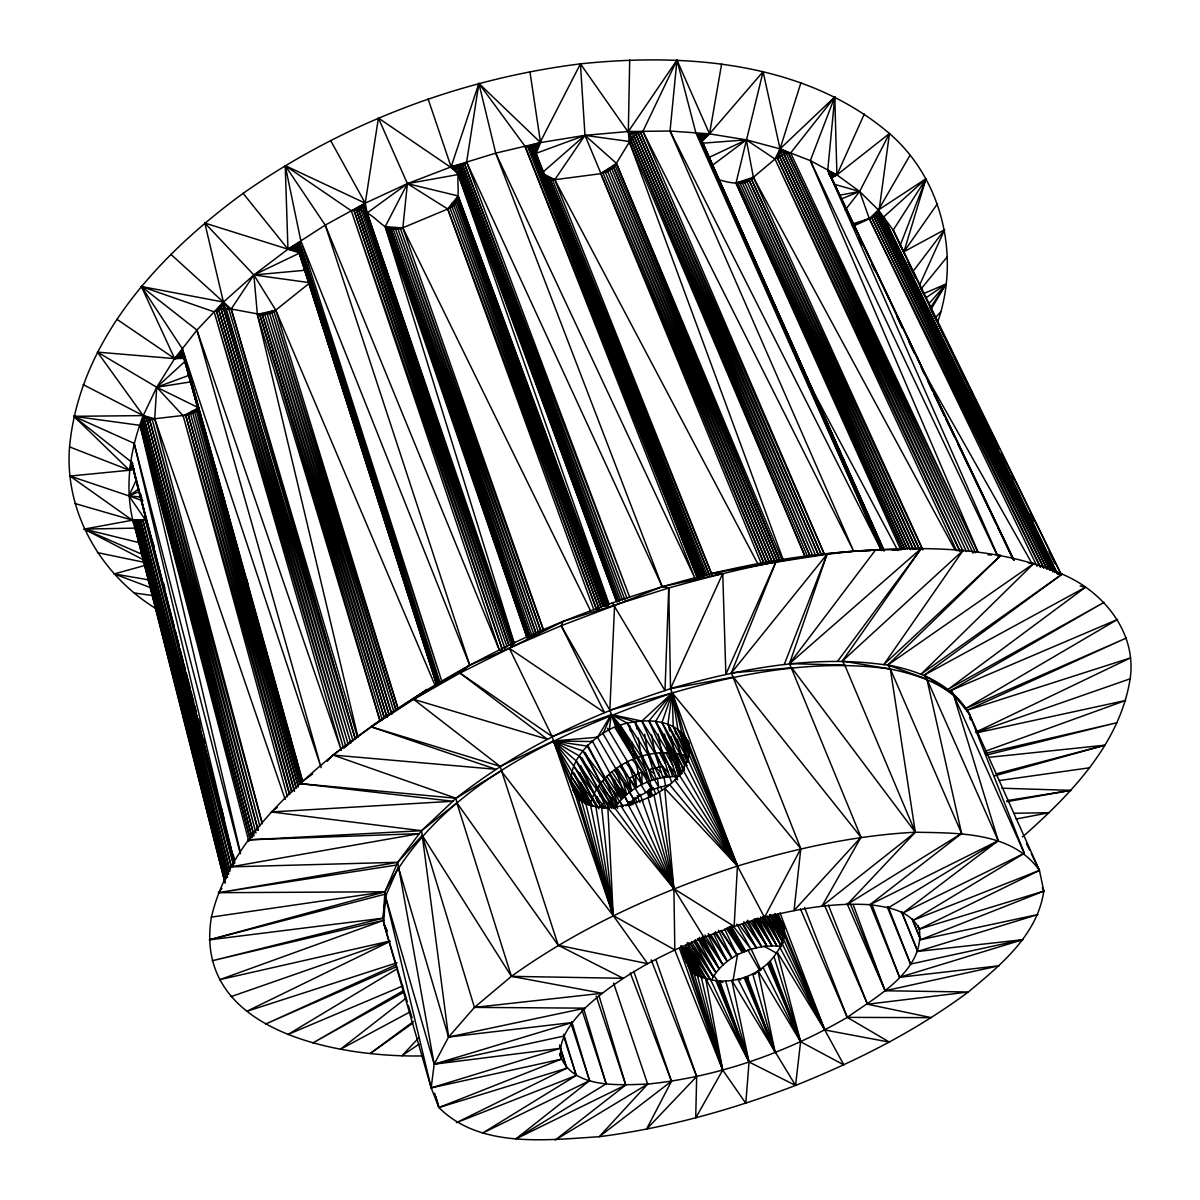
<?xml version="1.0" encoding="UTF-8"?>
<svg xmlns="http://www.w3.org/2000/svg" width="1200" height="1200" viewBox="0 0 1200 1200"><rect width="100%" height="100%" fill="white"/><g stroke="black" fill="none" stroke-linecap="round" stroke-linejoin="round"><path stroke-width="1.5" d="M251.91 837.015L143.145 422.595L143.235 415.605L156.72 387.24L174.645 358.605L196.935 330.09L223.425 302.07L253.875 274.965L287.955 249.18L325.23 225.12L365.235 203.16L407.4 183.645L451.11 166.875L495.72 153.135L540.555 142.575L584.985 135.345L628.335 131.505L670.035 131.025L709.53 133.86L746.34 139.86L780.045 148.86L810.33 160.62L836.925 174.915L859.665 191.46L878.43 209.97L893.205 230.145L905.025 255.18M1022.355 836.91L1025.145 834.645C1071.945 792.99 1119.9 743.22 1130.145 678.81C1136.985 632.355 1103.205 591.24 1062.12 574.14C996.63 546.165 923.52 546 853.68 551.28C753.735 558.255 655.875 584.265 563.085 621.45C480.405 654.675 403.185 700.2 333.06 755.055C281.085 798.18 227.535 848.97 211.395 917.1C192.495 1031.835 338.46 1057.56 422.34 1055.925M1050.105 570.15L878.325 216.165L889.455 133.53C805.125 61.635 686.265 52.77 580.44 63.855C459.735 78.93 342.735 123.42 243.135 193.35C159.795 254.31 79.605 339.315 69.555 446.895C64.305 512.1 100.98 575.025 156 608.64M138.375 537.93C122.775 498.6 128.115 454.23 143.235 415.605L97.455 352.125L174.645 358.605L184.98 358.35M629.7 60L628.335 131.505L629.16 141.465L783.165 559.71M784.11 928.755L777.99 913.845M901.44 549.735C822.27 548.505 744.585 566.865 668.73 587.985L664.995 690.6C590.07 714.72 518.025 749.355 456.03 798.255L421.545 830.7L397.725 862.305L384.96 891.795L383.115 918.18L383.64 922.92L431.175 1087.89L438.9 1107.525C479.895 1148.7 546.465 1139.97 599.205 1136.715C666.54 1128.09 732.255 1109.685 795.555 1085.43C856.455 1061.025 915.555 1031.25 968.31 991.995C1000.5 965.265 1037.37 935.085 1043.82 891.12L1039.44 870.405L969.525 714.345C952.845 684.585 920.085 670.92 887.835 665.01L883.755 664.65C811.935 654.81 739.485 668.955 670.53 688.635L664.995 690.6L612.315 602.79M870.315 550.815L853.68 551.28L827.04 554.25L775.785 562.215L731.37 672.9L800.805 848.67L764.475 917.355C723.945 928.365 684.615 943.74 647.64 963.69L613.215 915.57L575.04 793.92L577.065 796.95C557.895 768.42 590.58 737.22 615.615 726.54C639.72 717.87 676.845 716.16 689.085 743.76L687.345 740.46L737.445 866.07L764.475 917.355C798.855 908.73 834.285 902.43 869.85 904.74C888.06 906.99 910.62 910.65 919.335 929.145C924.93 970.755 875.82 996.945 847.245 1017.375C786.24 1052.82 718.02 1076.925 647.67 1084.095C617.97 1084.965 571.08 1089.15 559.65 1053.795L561.36 1059.15L438.9 1107.525L434.61 1093.185M761.07 562.905L775.785 562.215L725.85 674.325L722.745 573.51L662.235 586.665L614.595 605.49L609.825 710.175L615.615 726.54L652.125 789.585L670.455 784.425M937.695 321.96C960.45 256.605 942.315 179.205 889.455 133.53L836.925 174.915L830.895 178.275M539.745 165.885L536.1 153.33L540.555 142.575L478.89 83.43L466.62 162.105L662.235 586.665L668.73 587.985L670.53 688.635L737.445 866.07L734.145 926.37L673.905 888.735L607.86 807.78C595.755 807.855 582.27 804.39 575.04 793.92M1042.29 887.715L1043.82 891.12L919.335 929.145L917.895 925.68L919.335 929.145L1039.44 870.405C1011.975 831.465 957.975 833.145 915.33 832.215C854.76 835.425 795.36 848.55 737.445 866.07L664.71 788.22L673.905 888.735L674.835 949.905L613.215 915.57L607.86 807.78C641.745 805.05 690.645 785.37 688.845 744.945M185.67 360.78L156.72 387.24L154.725 418.74L262.35 823.59M428.115 98.97L451.11 166.875L458.91 170.535L617.73 601.755L458.355 172.53L378.405 118.065L365.235 203.16L365.355 211.785L512.85 644.475L367.17 212.955L365.235 203.16L285.225 165.645L300.855 240.855L298.56 244.365L298.11 249.69L436.845 685.335L297.87 247.92L287.955 249.18L204.825 223.05L223.425 302.07L355.275 739.035L228.69 308.625L223.425 302.07L170.79 254.265M458.355 172.53L616.68 601.74L458.16 174.54L451.11 166.875L464.4 163.53L629.67 597.18L466.62 162.105C447.555 171.615 469.17 201.405 447.75 209.01L400.485 228.765L391.095 229.23L385.2 226.665C375.285 220.065 365.04 206.055 351.315 210.795L285.225 165.645L287.955 249.18L299.745 253.005L301.545 258.33M718.2 179.55C729.525 182.82 743.715 186.555 753.375 177.285L775.02 159.06L780.045 148.86L834.78 96.93L827.76 169.995L997.56 555.45M670.035 131.025L881.415 550.515L695.895 132.885L676.965 60.105L642.9 131.34L853.68 551.28L670.035 131.025L676.965 60.105L709.53 133.86L701.22 142.185M695.895 132.885L699.795 136.245L700.515 141.375L709.53 133.86L763.095 71.655L780.045 148.86L777.12 157.44L963.015 551.1L779.325 156.06L780.045 148.86L800.94 82.71M378.405 118.065L407.4 183.645L402.84 227.925L543.585 630.195M389.76 941.085L219.57 979.71L383.895 920.265L212.205 960.75L383.115 918.18L385.5 896.55L384.96 891.795C440.475 783.345 563.205 731.13 672.27 692.94C742.785 672.63 816.93 658.71 890.355 669.045C920.58 675.42 952.98 686.13 969.525 714.345L1024.305 853.305L913.5 920.1L1039.44 870.405L1031.325 853.605M680.715 946.005C683.925 959.73 690.615 974.52 705.645 978.27L749.04 1061.985L795.555 1085.43L800.595 1041.735L777.165 952.005C784.71 940.74 786.99 922.995 775.11 913.74L783.975 931.98M407.25 1001.775L383.64 922.92L385.5 896.55L434.19 1064.19L572.205 1022.535L448.56 1037.055L398.325 867.03L385.5 896.55L431.175 1087.89L560.37 1048.335L434.19 1064.19L448.56 1037.055L474.45 1007.4L602.13 993.27L511.395 976.35L456.885 802.89L421.545 830.7L422.25 835.395L397.725 862.305L434.19 1064.19L431.175 1087.89L561.36 1059.15C556.875 1038.945 572.19 1021.74 585 1008.15C603.705 990.465 625.305 976.335 647.64 963.69L558.24 945.255L456.885 802.89L456.03 798.255L333.06 755.055L327.09 761.34M609.3 729.69L611.325 714.585L641.865 721.08L661.8 752.61L676.395 779.19M591.72 805.65L590.28 803.595C601.665 764.91 651.765 742.98 688.83 756.99M686.805 765.54L667.89 724.215L672.27 692.94L609.825 710.175L561.18 625.71L563.085 621.45L668.73 587.985M900.015 245.85L926.025 178.725L878.43 209.97L869.325 218.64L854.145 225.84M732.96 981.03L737.685 953.625M721.62 64.05L709.53 133.86L700.635 139.5L733.26 212.88M116.91 319.29L174.645 358.605L182.025 350.49L301.845 782.43L182.16 352.05L182.34 348.78L141.405 286.515L223.425 302.07L231.18 309L262.32 314.79L269.64 313.56L273.96 311.58L308.535 283.875M250.02 838.245L141.48 423.855L143.235 415.605L83.13 384.6M686.88 943.935C681.465 954.075 687.285 964.785 693.585 972.945M763.095 71.655L736.005 183.09L900.585 549.405M285.225 165.645L325.23 225.12L499.425 650.28L502.335 649.5L353.925 210.195L365.235 203.16L361.125 210.285L508.965 645.36L363.315 210.9L365.235 203.16L330.54 140.415M97.455 352.125L156.72 387.24L198.78 407.88L194.67 412.005L188.265 414.87L154.725 418.74L143.235 415.605L73.86 416.31L131.775 462.345L129.465 470.235L70.005 476.055L137.7 524.055L228.405 874.29M852.045 225.09C862.35 223.365 872.625 213.525 883.605 217.05L926.025 178.725L903.975 251.7L901.995 248.775M478.89 83.43L495.72 153.135L694.8 577.935L525.015 146.235L529.515 146.895L697.425 577.86L525.015 146.235L478.89 83.43L451.11 166.875L459.825 168.615L622.515 600.015L461.07 166.785L451.11 166.875L462.6 165.075L627.12 598.635L464.4 163.53M141.405 286.515L196.935 330.09L341.325 750.39L214.17 311.865L343.32 747.345L216.405 310.65L221.085 309.105L350.79 743.175L223.59 308.685L223.425 302.07L218.67 309.765L348.015 743.775L221.085 309.105L223.425 302.07L216.405 310.65L214.17 311.865L141.405 286.515L174.645 358.605L184.785 357.495M997.08 555.285L1000.74 555.48L887.835 665.01L890.355 669.045L915.33 832.215L821.97 906.135L861 837.255L789.51 663.615L827.04 554.25L731.37 672.9L791.715 667.755L915.33 832.215L847.47 904.2L961.605 833.49L926.895 679.08L924.285 675.09L1062.12 574.14L1058.43 573.525M1047.03 568.845L876.225 216.405L878.43 209.97L910.02 155.22M684.015 770.385L662.01 722.535L672.27 692.94L800.805 848.67L794.04 910.56L861 837.255L733.365 677.115L670.53 688.635L722.745 573.51L712.08 573.315L775.785 562.215M978.18 552.345L810.33 160.62L834.78 96.93L836.925 174.915L830.88 177.705M784.26 664.455L827.04 554.25M603.225 733.275L611.325 714.585L634.65 721.815L655.02 753.345L668.1 776.865L678.57 776.31L675.48 765.555L655.65 721.44L672.27 692.94L684.99 736.32L689.22 744.675M864.345 113.97L836.925 174.915L830.61 176.94M919.995 284.19L944.595 229.74L903.975 251.7L937.515 203.67M154.155 546.3L145.29 519.675L128.985 495.915L136.44 479.565M711.135 980.835C723.195 956.325 753.69 943.785 779.94 946.275M676.965 60.105L628.335 131.505L633.93 135.915L812.61 555.42L632.1 137.61L580.44 63.855L535.395 151.56L703.485 576.39M889.455 133.53L859.665 191.46L845.19 210.06M609.105 604.335L458.16 174.54L407.4 183.645L385.2 226.665L514.335 643.47M930.915 309.51L946.125 283.995L924.045 293.445M233.55 863.925L145.29 519.675L137.7 524.055L135.165 528.12L224.985 882.915M1057.5 573.81L893.205 230.145L926.025 178.725M1043.805 567.78L873.99 216.9L878.43 209.97L1054.8 571.785M930.855 307.05L946.125 283.995L925.44 298.14M243.135 193.35L287.955 249.18L298.11 249.69L299.745 253.005L253.875 274.965L231.18 309L355.35 739.02M580.44 63.855L584.985 135.345L554.775 179.715L550.26 179.715L544.86 177.525M795.555 1085.43L731.79 980.385L749.04 1061.985L745.8 1103.28L722.7 1070.04L705.645 978.27C731.625 986.79 762.705 975.045 777.165 952.005L824.775 1029.96L889.485 1042.14L847.245 1017.375L800.46 908.97M957.855 550.68L963.12 550.395L883.755 664.65L1000.74 555.48L997.14 555.615M668.1 776.865C647.565 778.98 627.6 789.705 615.63 806.64L600.66 782.76L582.99 750.915L553.38 741L500.115 766.365L371.205 726.825L426.93 689.445L413.685 699.345L371.205 726.825L496.05 769.305L333.06 755.055L387.6 714.915M837.615 661.26L921.315 548.4L912.285 549M913.08 271.365L944.595 229.74M915.33 832.215L844.755 665.115L789.51 663.615L875.775 549.66M701.88 143.235L746.34 139.86L775.02 159.06L783.9 154.005L790.65 152.97L834.78 96.93M221.91 888.42L218.475 892.695L384.96 891.795L209.4 939.84L383.115 918.18M132.99 465.885L129.465 470.235L69.555 446.895M920.79 289.29L947.4 256.62M697.425 577.86L527.445 146.4L540.555 142.575L531.375 147.66L699.63 578.085L529.515 146.895L532.995 148.71L701.865 575.865L534.345 150.015L540.555 142.575L529.92 71.685M672.585 776.445L668.985 765.675L648.9 720.96L672.27 692.94L681.81 732.57L690.405 750.21M804.69 555.495L630.495 139.47L628.335 131.505L638.115 133.14L821.475 554.97L824.28 554.055L642.9 131.34L638.115 133.14L632.1 137.61L615.12 165.315L607.665 171.48L600.75 173.685L554.775 179.715L543.54 176.265M929.055 303.615L946.125 283.995M1040.46 566.94L871.68 217.65L878.43 209.97L880.26 216.18L1052.97 571.68M233.25 864.12L230.76 866.865L397.725 862.305L218.475 892.695L396.54 865.035M754.83 974.325L758.025 970.8L800.595 1041.735L843.84 1064.895L779.73 947.295M514.125 643.545L367.17 212.955L407.4 183.645L458.115 195.93L608.43 606.255L457.905 197.895L447.75 209.01L593.805 609.735M613.575 983.07L647.67 1084.095L599.205 1136.715L671.49 1081.23L633.795 971.355M934.845 318.255L940.98 311.61M418.545 1038.06L401.985 1055.73L418.995 1044.165M356.385 209.925L507.045 647.07L358.785 209.97L365.235 203.16L356.385 209.925L505.035 649.05L353.925 210.195M134.31 468.825L129.465 470.235L73.86 416.31L140.055 425.34L145.08 421.47L154.725 418.74L285.18 799.35M689.445 749.715L737.445 866.07C657.54 892.305 579.915 927.165 511.395 976.35L422.25 835.395L474.45 1007.4L511.395 976.35L623.19 978.3L558.24 945.255L500.115 766.365L413.685 699.345L459.96 673.05L509.37 648.36L515.295 642.33M1028.355 562.89L1033.8 563.475L921.03 674.175L1062.12 574.14L1058.535 574.11M457.905 197.895L607.005 606.135L457.35 199.83L447.75 209.01L596.805 610.41M744.555 183.42L748.59 179.55M689.445 753.675L677.865 729.27L672.27 692.94L641.865 721.08L666.465 777.045L662.805 766.425M963.12 550.395L842.385 661.035L844.755 665.115M626.025 805.815L639.555 795.78L652.125 789.585L651.585 785.88M543.21 171.84L584.985 135.345L629.16 141.465L804.66 555.51M789.51 663.615L921.315 548.4L842.385 661.035L890.355 669.045L961.605 833.49L869.85 904.74L998.235 840.735L953.43 694.485L950.775 690.51L1103.985 602.4L948.405 689.13L1085.52 587.205L1080.135 585.96M344.04 748.065L352.2 741.105M233.61 864.495L230.76 866.865L419.34 833.625L248.415 839.85L252.75 836.385M531.375 147.66L700.89 576.855L532.995 148.71L540.555 142.575L529.515 146.895M325.23 225.12L469.695 665.13L413.685 699.345L547.35 739.26L459.96 673.05L469.695 665.13L561.18 625.71L614.595 605.49M598.935 995.415L625.74 1084.98L515.94 1138.875L589.56 1080.675L571.71 1021.485M133.29 467.235L129.465 470.235L132.81 463.47L131.775 462.345L234.51 862.575M406.32 997.965L340.47 1049.235L409.395 1012.275M248.415 839.85L421.545 830.7L271.41 811.965L277.23 807.51M1033.8 563.475L887.835 665.01L926.895 679.08L998.235 840.735L903.21 912.87L1024.305 853.305L953.43 694.485L924.285 675.09L1085.52 587.205M712.035 165.585L746.34 139.86L753.375 177.285L922.8 549.66M271.41 811.965L452.835 801.255L299.7 783.57L312.555 774.015M413.415 1021.455L370.275 1053.48L412.8 1023.165M70.005 476.055L128.985 495.915L137.895 489.585M291.945 791.82L188.265 414.87L198.78 407.88L183.18 415.83L156.72 387.24L188.145 375.63M200.79 416.205L183.585 354.93L174.645 358.605L182.16 352.05L182.685 353.55L174.645 358.605L184.86 356.205M888.57 907.665L998.235 840.735M515.94 1138.875L606.195 1083.855L583.65 1008.585M647.67 1084.095L555.27 1140L625.74 1084.98L596.16 996.03M397.515 968.595L287.82 1034.55L402.84 985.905M289.725 794.34L185.775 415.455L198.78 407.88M403.2 990.75L312.885 1042.935L404.25 991.995M133.62 468.045L129.465 470.235L132.975 468.915M779.655 560.265L613.545 167.13L600.75 173.685L761.31 563.535M299.7 783.57L456.03 798.255L501.15 770.94L613.215 915.57L552.12 736.515L509.37 648.36L563.085 621.45M389.91 941.49L246.6 1011.39L397.02 962.76M975.975 732.105L1130.445 657.915L966.87 710.385L1126.32 638.04L965.43 708.6L1117.56 619.44L950.775 690.51L969.525 714.345L970.845 719.73M707.895 157.98L746.34 139.86M298.56 244.365L437.625 684.075L298.02 246.135L287.955 249.18L299.46 242.625L438.915 684.285L298.56 244.365L287.955 249.18L298.725 251.385L437.22 684.495L386.67 525.81M395.865 964.905L265.605 1024.05L396.525 966.69M142.92 500.775L128.985 495.915L139.245 491.55M840.585 199.26L859.665 191.46L869.325 218.64L1037.04 566.325M1043.82 891.12L920.685 939.675L912.105 918.9L920.685 939.675L1037.97 914.52L917.7 951.435L901.335 911.61M782.13 560.16L616.44 163.35L584.985 135.345L536.1 153.33L532.995 148.71M984.72 751.455L1125.63 700.47L978.09 732.525M976.17 732.48L1130.145 678.81M231.135 996.6L389.805 941.295M384.405 717.78L262.32 314.79L275.835 310.275L435.015 685.23M853.35 223.68L869.325 218.64L1040.22 567.045M901.725 911.49L917.7 951.435L1022.745 939.69L899.58 977.28L870.075 904.32M151.08 587.835L114.255 573.945L145.725 565.185M922.56 549.645L751.29 178.875L736.005 183.09L902.49 549.405M994.935 775.74L1105.035 745.17L988.8 757.365M996.3 773.82L1105.035 745.17M209.4 939.84L384.795 894.255M986.64 755.01L1117.17 722.655L985.155 753.405M884.19 550.95L700.395 137.79L709.53 133.86L698.865 134.895L883.62 550.275L699.795 136.245L709.53 133.86L697.605 133.785L881.415 550.515M919.38 549.495L749.115 180.24L736.005 183.09L753.375 177.285L954.72 549.45M847.005 903.36L885.09 990.765L999.165 965.76L899.58 977.28L871.62 903.81M434.19 1064.19L563.97 1036.05M887.25 906.945L910.56 964.065L1022.745 939.69M1016.16 819.015L1049.28 812.685L1013.865 813.27M839.94 195.15L859.665 191.46L833.58 184.08M144.465 560.355L84.24 529.11L132.555 520.185L145.29 519.675M1006.845 801.675L1070.82 790.35L1001.835 788.205M221.085 309.105L231.18 309L357.48 737.325M1006.89 800.64L1070.82 790.35M156.72 387.24L191.91 381.705M211.395 917.1L384.96 891.795M829.98 175.92L836.925 174.915L828.48 171.39L827.76 169.995L1014.06 560.37L828.48 171.39L828.675 174.465L836.925 174.915L828.75 172.86L920.565 365.28M999.375 780.525L1089.495 767.79M204.825 223.05L253.875 274.965L305.28 270.24M528.33 636.735L388.95 228.645L402.84 227.925L590.685 611.04M191.685 411.375L195.42 411.225M892.365 550.2L896.025 550.11M142.08 554.325L84.24 529.11L135.165 528.12L196.005 765.765M474.45 1007.4L585 1008.15L448.56 1037.055L422.25 835.395M527.13 637.8L386.97 227.79L402.84 227.925L385.2 226.665L527.04 637.74M592.155 741.54L553.38 741L571.53 785.64L582.195 802.455M850.305 903.765L885.09 990.765L968.31 991.995L867.495 1004.22L824.265 904.695M233.16 864.075L143.01 520.605L132.555 520.185L75 503.535M824.28 554.055L640.38 132.12L628.335 131.505L635.94 134.415L818.16 554.355M987.96 554.79L991.605 554.985M128.985 495.915L140.16 496.95M357.96 737.175L257.355 314.34L253.875 274.965L308.145 282.465M134.37 592.98L152.25 595.485M114.255 573.945L148.89 579.9M231.195 866.895L140.97 521.655L132.555 520.185L135.66 526.68L225.945 878.535M740.76 979.8L737.955 979.23L775.185 1052.475L758.025 970.8M97.44 552.615L143.835 562.245M84.24 529.11L139.965 542.835M152.1 419.115L143.235 415.605L255.945 833.07L147.24 420.51L143.235 415.605L149.595 419.715L259.83 826.005L152.1 419.115L262.2 823.605M229.935 871.605L139.2 522.81L132.555 520.185L136.515 525.345L227.25 877.305M544.05 175.395L554.775 179.715L758.43 564.96M687.405 942.6L690.66 944.025L713.145 976.65L693.99 941.25M73.86 416.31L134.16 443.37L240.255 853.575M722.82 982.485L719.745 981.075L749.04 1061.985L710.61 979.695M790.65 152.97L977.955 552.45L788.385 153.015L780.045 148.86L781.59 154.905L966.435 551.55L779.325 156.06M543.435 173.895L554.775 179.715L711.96 574.65M658.5 772.8L660.27 778.125L648.135 754.665L627.345 723.165L611.325 714.585L552.12 736.515L459.96 673.05M763.875 946.08L776.625 953.22M582.99 750.915L612.9 790.725L617.55 803.97L608.595 795.435L579.27 755.865L553.38 741L570.915 781.02L585.225 804.045M702.63 978.12L687.735 952.815L685.845 946.575L688.845 948.435L710.07 979.29L688.395 944.205M407.4 183.645L447.75 209.01L458.115 195.93L608.775 604.53M509.37 648.36L604.545 712.59L561.18 625.71M786.18 153.375L780.045 148.86L783.9 154.005L973.065 553.215L786.18 153.375L975.495 552.69L788.385 153.015M656.115 779.145L654.36 773.775L648.66 769.56L641.235 756.57L620.055 725.07L611.325 714.585L597.495 737.25L553.38 741L571.095 776.16L588 803.91M662.925 777.66L661.305 772.68L655.47 767.685L634.65 721.815M609.555 807.57L576.18 760.92L553.38 741L587.31 746.115L605.025 777.99L622.8 806.715M604.62 807.66L573.765 765.99L553.38 741L593.22 806.505M608.88 774.495L617.82 786.255L626.745 794.505L623.25 782.085L614.19 770.265M612.96 807.705L604.95 800.325L579.27 755.865M671.655 782.625L668.25 772.23L662.28 766.38L648.66 769.56L627.345 723.165M612.9 790.725L619.305 797.13L612.045 778.65M655.92 959.805L696.675 1076.505L695.7 1118.025L722.7 1070.04L693.435 971.595L696.975 975.3M623.25 782.085L631.53 790.86L629.145 778.275L619.965 766.38M668.985 765.675L675.075 772.455L677.55 779.895M784.05 928.515L781.665 922.29L784.08 927.015M774.855 915.105L784.575 931.695M669.585 784.56L737.445 866.07L689.16 754.665M701.085 976.425L722.7 1070.04L690.42 968.655L693.6 972.585M681.75 773.595L655.65 721.44L684.615 769.74M632.565 759.84L649.725 780.99L652.125 789.585L647.205 781.635M626.115 762.885L642.015 784.425L641.94 771.975L629.145 778.275L636.63 787.485L635.4 774.9L607.575 728.25M733.545 926.49L751.02 949.335L736.815 924.075M713.505 975.12L719.04 982.575M739.17 924.585L756.285 947.73L743.385 924.075M614.445 807.405L673.905 888.735L703.95 937.32M674.76 779.94L737.445 866.07L687.975 759.765M692.355 971.955L686.265 961.965L694.725 974.325M784.32 928.65L775.11 913.74L784.575 931.365M614.58 779.88L621.45 799.26L617.82 786.255L624.915 796.065L628.425 803.61L623.955 795.405M743.805 921.69L761.565 946.56L747.615 920.25M572.055 771.135L597.855 807.51M570.915 781.02L587.715 804.825M648.9 720.96L681.39 774M571.095 776.16L590.28 803.595M749.82 921.18L766.8 945.84L753.27 919.665M698.295 938.385L719.04 968.58L702.375 936.12M694.155 941.145L715.8 972.54L697.92 938.595M571.53 785.64L582.855 802.08M691.77 970.875L688.02 965.445L722.7 1070.04L674.85 950.145M704.055 937.365L722.85 964.8L708.15 935.505M705.6 978.9L687.735 952.815L684.945 950.55L683.655 947.04M708.27 933.54L727.155 961.275L713.535 933.54M700.83 976.965L684.705 954.48L681.525 945.69M601.665 807.51L613.215 915.57L577.92 797.475L579.975 800.49L572.91 789.96L578.835 799.095M714.78 932.7L731.895 958.065L718.515 930.27M696.87 974.97L685.155 958.305L696.075 975.39M690.42 968.655L693.54 973.29M720.855 931.035L736.995 955.185L724.605 929.01M754.38 919.17L771.9 945.6L757.935 917.97M726.24 928.245L742.395 952.695L727.59 927.495M692.34 971.925L688.02 965.445L690.075 968.535M598.695 785.325L614.16 808.8L608.595 795.435M698.55 976.575L697.005 974.19L722.7 1070.04L679.365 948.18M611.985 771.915L626.745 794.505M602.445 780.765L617.55 803.97M686.265 961.965L692.31 971.28M577.92 797.475L579.9 800.535M606.75 776.385L618.075 793.995M679.26 775.08L737.445 866.07L685.905 764.925M759.825 919.23L776.835 945.81L762.435 916.8M621.24 806.415L673.905 888.735L659.46 791.61M603.93 808.305L602.025 805.32L604.95 800.325L608.925 808.695M632.04 742.32L634.425 759.015L611.325 714.585L645.84 769.785M721.275 930.48L736.995 955.185M617.13 768.18L631.53 790.86L621.48 765.405L602.67 733.035M693.435 971.595L694.965 974.01M698.43 976.185L684.705 954.48L687.615 961.275L696.36 975.3M728.94 928.89L743.535 952.23L729.195 926.85M701.415 976.83L684.945 950.55L687.315 957.12L698.745 975.96M755.085 918.63L771.9 945.6L756.48 918.57M715.455 931.74L731.895 958.065M699.63 937.44L719.04 968.58L701.73 937.92M685.845 946.575L706.92 980.415M695.31 939.585L715.8 972.54M691.56 941.85L713.145 976.65M253.875 274.965L275.835 310.275L398.28 709.095M614.745 727.23L634.425 759.015L618.57 725.55L649.725 780.99L641.235 756.57L638.34 738.105M763.095 916.65L781.5 946.5L766.755 916.41M710.955 934.845L727.155 961.275M624.195 796.695L610.005 773.475L592.11 740.625M597.135 736.59L633.765 799.515L629.175 791.355M704.955 935.085L722.85 964.8M729.57 926.7L744.675 951.795L730.86 926.235M640.89 784.41L645.705 792.45M751.68 920.535L766.8 945.84L753.03 920.385M621.48 765.405L635.175 788.415M748.05 978.03L747.135 976.5L775.185 1052.475L752.7 973.86M767.115 916.125L783.045 942.93M746.565 921.3L761.565 946.56M662.01 722.535L686.655 765.495M742.335 924.075L756.285 947.73M573.765 765.99L598.995 808.875M634.845 787.68L639.555 795.78M731.205 926.115L745.83 951.375M747.9 949.98L759.87 970.77M667.89 724.215L688.59 760.635M769.875 914.535L783.495 938.205M707.07 980.25L688.845 948.435L687.765 944.055M682.98 770.055L737.445 866.07M922.2 369.075L1031.64 562.905M760.485 916.935L776.835 945.81M672.27 692.94L673.2 726.48L689.1 754.83M764.265 915.75L781.5 946.5M576.18 760.92L601.125 807.405L602.025 805.32L603.585 808.275M783.765 933.945L773.175 914.985L784.29 937.83M690.66 944.025L710.25 979.23M768.66 916.65L783.135 942.765M659.46 752.835L665.385 763.5L668.25 772.23M620.055 725.07L638.115 757.665M677.865 729.27L689.94 751.32M770.805 914.535L783.78 938.205M628.17 804.81L673.905 888.735L653.88 794.685M773.61 914.73L783.96 933.825M655.65 721.44L678.975 764.745L682.11 773.37M665.79 752.505L672.765 765.51L675.075 772.455M681.81 732.57L689.4 746.73M806.595 378.84L897.885 550.635M782.4 923.715L779.97 919.11L784.155 927.27L781.665 922.29M678.39 753.615L684.765 765.69L680.58 754.065L677.16 739.47M620.115 801.405L622.74 806.37M587.565 744.945L605.025 777.99L617.61 808.395M782.82 925.74L784.545 929.025M684.99 736.32L689.34 744.585M777.78 916.245L779.955 920.415M683.865 755.04L687.705 762.435M585.285 752.805L600.66 782.76L611.745 808.185M596.175 806.385L579.675 772.5M763.02 967.365L800.595 1041.735L774 956.625M675.48 765.555L680.205 774.96M581.88 757.53L596.97 787.71M781.65 942.57L824.775 1029.96L779.97 912.78M907.44 260.985L915.675 277.8M919.8 286.215L923.925 294.63M930.51 308.07L944.535 336.66M946.185 340.02L952.77 353.475M954.42 356.835L973.38 395.52M975.03 398.88L999.765 449.325M1001.415 452.685L1060.77 573.765M880.26 216.18L1054.71 571.905M878.325 216.165L1052.88 571.83M876.225 216.405L1049.985 570.33M873.99 216.9L1046.895 569.055M871.68 217.65L1043.655 568.02M1060.935 573.78L893.205 230.145M580.845 765.84L594 792.75M909.015 264.345L915.57 277.785M930.3 308.025L936.045 319.785M942.585 333.225L944.22 336.585M960.6 370.185L964.695 378.585M979.44 408.84L985.17 420.6M1002.36 455.88L1005.63 462.6M1012.185 476.04L1013.82 479.4M1030.2 513.015L1034.295 521.415M1049.025 551.655L1054.755 563.415M1057.245 573.84L883.605 217.05L1054.935 571.83M769.77 914.61L782.64 941.04M1026.45 843.525L1029.69 850.245M858.615 236.925L862.65 245.37M871.56 263.94L874.785 270.69M896.64 316.275L902.295 328.095M908.775 341.595L914.43 353.415M920.91 366.93L924.135 373.68M928.185 382.11L932.235 390.555M933.855 393.93L944.37 415.875M945.99 419.265L954.075 436.14M958.125 444.585L996.15 523.935M997.77 527.31L1013.145 559.38M922.17 368.655L1013.175 559.38M810.33 160.62L997.335 555.585M781.59 154.905L968.955 550.59L783.9 154.005M959.67 550.77L775.02 159.06L956.55 550.665M580.815 782.535L590.385 802.86M617.82 786.255L623.145 797.64M673.2 726.48L688.485 759.345M750.945 948.645L761.025 970.26M574.095 773.07L589.095 805.305M777.12 157.44L959.775 550.77M599.04 792.21L606.525 808.485M916.125 549.15L746.865 181.365L913.035 548.52M912.825 548.61L744.585 182.265L910.515 549.48M910.38 549.72L742.335 182.895L907.275 548.52M907.125 548.73L740.115 183.24L904.875 549.015M904.74 549.195L738 183.315L902.685 549.435M751.29 178.875L919.65 549.525M749.115 180.24L916.335 549.045M782.91 937.905L824.775 1029.96L783.435 929.445M635.1 802.59L673.905 888.735L648.015 797.445M778.29 315.345L779.805 318.75M787.44 335.82L789.72 340.935M795.825 354.57L798.105 359.685M801.915 368.22L804.21 373.335M810.3 386.985L812.595 392.1M816.405 400.62L819.45 407.445M824.79 419.385L829.365 429.615M830.895 433.035L833.94 439.845M835.47 443.265L837.75 448.38M839.28 451.785L848.43 472.26M849.96 475.665L854.52 485.895M856.05 489.315L859.095 496.14M860.625 499.545L862.92 504.66M864.435 508.08L869.01 518.31M870.54 521.715L873.585 528.54L860.745 499.53M875.115 531.945L877.395 537.075M878.925 540.48L883.5 550.71L875.16 531.945M387.24 930.99L383.64 922.92L386.895 931.575M699.795 136.245L883.725 549.645M734.775 216.285L747.675 245.295M749.205 248.7L762.105 277.71M763.62 281.13L776.52 310.125M778.035 313.545L790.935 342.555M792.45 345.96L805.35 374.97M806.865 378.375L819.765 407.385M821.28 410.805L834.18 439.8M835.71 443.22L848.61 472.23M850.125 475.635L859.23 496.11M697.605 133.785L882.39 549.42L698.865 134.895M633.93 135.915L815.67 555.66L635.94 134.415M809.685 555.345L630.495 139.47L807.045 555.36M640.38 132.12L821.475 554.97M638.115 133.14L818.16 554.355M824.775 1029.96L783.495 933.36L784.41 936.555M632.1 137.61L809.715 555.345M777.045 560.265L611.76 168.78L775.065 561.75M774.945 561.84L609.78 170.235L772.08 561.465M771.93 561.555L607.665 171.48L769.68 562.74M767.625 963.6L800.595 1041.735L770.295 961.095M769.515 562.8L605.43 172.485L766.455 562.08M766.29 562.125L603.12 173.235L763.89 562.92M763.77 563.085L584.985 135.345M779.805 560.265L615.12 165.315L600.75 173.685L616.44 163.35L779.88 560.145M613.545 167.13L777.21 560.265M744.075 977.55L775.185 1052.475L746.13 976.86M639.945 794.28L642.765 801.21M715.905 980.67L749.04 1061.985L725.685 981M768.54 962.775L800.595 1041.735L769.425 961.935M711.855 574.785L552.45 179.865L709.44 574.995M705.12 574.845L550.26 179.715L709.335 575.1M618.42 364.17L620.505 369.375M621.9 372.855L625.38 381.54M626.775 385.02L630.255 393.705M634.425 404.13L637.215 411.075M640.005 418.035L660.195 468.405M661.59 471.885L703.365 576.12M745.095 977.22L775.185 1052.475M660.57 786.39L661.965 789.855M469.695 665.13L300.855 240.855L441.72 681.03L299.46 242.625L440.055 682.695M550.26 179.715L707.1 575.04M704.97 574.815L548.25 179.265L703.905 576.12L546.435 178.53L696.12 559.74M637.17 795.585L639.945 802.545M534.345 150.015L703.2 576.885M559.29 214.005L547.605 184.47L559.23 214.08M560.655 217.485L564.09 226.17M565.47 229.65L568.905 238.335M570.285 241.815L591.585 295.68M593.64 300.9L597.765 311.325M599.145 314.79L602.58 323.49M603.945 326.955L607.38 335.655M608.76 339.12L612.195 347.82M613.575 351.285L625.26 380.835M627.315 386.04L630.06 392.985M632.805 399.945L634.875 405.15M637.62 412.11L657.555 462.495M659.61 467.715L663.735 478.14M665.115 481.62L668.55 490.305M669.915 493.785L673.35 502.47M674.73 505.935L678.165 514.635M679.545 518.1L691.215 547.65M693.285 552.855L696.03 559.815M698.775 566.76L700.845 571.98M828.39 905.085L867.495 1004.22L931.365 1017.66L847.245 1017.375L804.495 907.38M697.485 563.22L700.905 571.92M561.285 219.3L564.03 226.26M566.76 233.22L568.815 238.455M571.56 245.415L574.98 254.115M576.345 257.595L579.765 266.31M581.145 269.79L584.565 278.49M595.515 306.345L597.57 311.565M600.315 318.525L602.37 323.745M605.1 330.72L607.155 335.94M609.9 342.9L611.955 348.12M717.165 980.835L749.04 1061.985L718.455 980.97M888.12 906.555L910.56 964.065M651.165 959.82L696.675 1076.505L646.44 1129.29L671.49 1081.23L630.27 972.885M657.315 788.295L658.665 791.79M635.04 797.55L637.05 802.785M495.72 153.135L662.235 586.665M688.395 762.045L680.685 733.935M461.07 166.785L625.005 600.15L462.6 165.075M633.105 799.02L634.425 802.53M653.175 787.455L655.785 794.445M620.355 599.97L459.825 168.615L619.185 601.725L458.91 170.535M605.07 606.195L455.25 203.46L603.03 605.985M602.94 606.09L453.75 205.11L601.275 607.56M601.155 607.65L451.98 206.595L599.235 609.015M599.1 609.105L449.985 207.915L596.94 610.335M631.815 801.09L633.12 804.6M853.2 904.68L885.09 990.765M456.45 201.69L605.145 606.09M678.975 764.745L674.67 752.97L671.01 736.53M630.345 801.405L631.62 804.915M457.35 199.83L605.235 606.09M649.98 788.505L652.515 795.525M629.325 801.69L630.6 805.2M628.785 801.885L630.045 805.41M681.705 766.05L683.415 770.82M641.955 799.815L673.905 888.735M595.665 797.16L597.57 802.44M668.805 765.885L670.695 771.165M648.9 789.375L651.42 796.425M543.42 630.255L400.485 228.765L540.975 631.125M540.81 631.17L398.1 229.305L538.95 633.57L395.715 229.56L536.355 634.02M647.895 790.275L650.385 797.34M536.19 634.005L393.36 229.53L534.42 635.97L391.095 229.23L530.415 637.29M615.51 769.26L624.915 796.065M647.115 791.76L648.96 797.055M637.695 772.035L642.015 784.425L636 764.295M629.76 767.595L636.63 787.485L633.075 776.835M391.095 229.23L531.99 635.91M388.95 228.645L530.34 637.365M386.97 227.79L528.87 638.565M358.785 209.97L508.95 645.36M502.335 649.5L351.315 210.795L499.425 650.28M363.315 210.9L511.32 645.675L365.355 211.785M312.3 290.205L314.1 295.515M672.765 765.51L668.385 752.49L664.53 734.175M610.02 796.365L612.975 805.245M182.025 350.49L301.8 781.095L182.34 348.78L321.12 767.64L196.935 330.09M665.385 763.5L661.8 752.61L658.17 734.22M581.655 1009.035L606.195 1083.855M654.36 773.775L648.135 754.665L644.67 734.37M661.305 772.68L655.02 753.345L651.63 734.925M571.08 1023.735L589.56 1080.675L482.535 1133.115L576.27 1075.44L563.715 1034.265M563.64 1036.23L576.27 1075.44L456.42 1122.66L566.745 1068.24L559.545 1044.99M559.905 1046.865L566.745 1068.24L438.9 1107.525L435.78 1096.71M321.9 320.175L324.735 329.1M332.7 354.075L334.41 359.43M299.745 253.005L385.53 522.24M298.02 246.135L436.74 683.865M601.185 793.62L603.99 802.56M599.16 793.095L600.27 796.665M398.13 709.185L273.96 311.58L396.165 710.385M396 710.475L271.89 312.675L393.84 711.525L269.64 313.56L391.89 714.27M391.155 712.53L267.27 314.205L389.265 715.05M389.085 715.08L264.81 314.625L387.12 717.42M262.32 314.79L386.94 717.435M384.225 717.78L259.815 314.7L275.835 310.275L257.355 314.34L380.145 721.425M597.15 796.65L600.42 807.39M382.245 719.73L259.815 314.7L380.295 721.455M651.9 780.285L648.66 769.56L658.74 787.215L657.27 777.96M223.59 308.685L353.04 740.985L226.14 308.52M408.315 1005.36L412.065 1017.915M216.405 310.65L345.87 746.37L218.67 309.765M201.795 419.82L206.85 437.835M207.87 441.435L210.39 450.45M211.41 454.065L212.925 459.465M213.93 463.065L216.465 472.08M217.47 475.68L218.985 481.095M221.01 488.295L222.525 493.71M223.545 497.31L225.06 502.725M227.085 509.925L228.6 515.34M246.3 578.415L247.815 583.815M278.79 696.96L197.73 409.365L301.5 782.64M279.795 700.56L284.865 718.53M285.87 722.13L290.94 740.1M295.5 756.285L297.015 761.67M301.32 782.805L196.35 410.745L299.91 783.945M299.715 784.11L194.67 412.005L298.035 785.175M298.305 787.11L192.75 413.115L296.385 788.115M296.13 788.235L190.59 414.075L294.51 790.935M188.265 414.87L294.24 791.025M185.775 415.455L291.66 791.88M289.44 794.385L183.18 415.83L287.385 796.71M182.685 353.55L301.665 779.31L300.165 773.88M182.34 348.78L302.775 781.395M183.585 354.93L218.76 481.335M219.765 484.95L224.79 503.01M225.795 506.625L230.82 524.67M231.825 528.285L240.375 558.99M241.38 562.605L277.56 692.625M278.565 696.225L283.59 714.285M284.595 717.9L299.16 770.265M581.49 800.565L613.215 915.57L595.86 806.64M147.24 420.51L258.06 830.37M143.145 422.595L254.025 835.905M141.48 423.855L251.865 837.06M240.615 853.515L140.055 425.34L250.44 840.045M149.595 419.715L258.15 830.325M145.08 421.47L253.605 834.06M140.055 425.34L248.835 841.44M131.775 462.345L174.48 627.48M175.425 631.11L179.175 645.615M180.12 649.245L182.925 660.135M183.87 663.765L185.28 669.21M186.21 672.84L189.975 687.36M190.905 690.99L193.725 701.88M194.67 705.495L196.08 710.94M199.365 723.645L200.76 729.09M203.115 738.165L204.525 743.61M210.15 765.375L212.97 776.265M213.9 779.895L215.31 785.34M222.36 812.565L223.77 818.01M233.145 854.295L234.555 859.74M234.495 862.605L131.085 460.995L234.315 863.295M140.715 494.235L142.11 499.665M163.5 582.915L164.895 588.345M198.36 718.65L199.755 724.08M221.145 807.33L222.54 812.76M143.01 520.605L231.525 866.715M196.935 769.395L199.71 780.27M200.64 783.9L202.035 789.345M202.965 792.975L205.755 803.85M206.685 807.48L208.08 812.925M209.01 816.555L210.39 822M211.32 825.615L214.11 836.505M215.04 840.135L216.435 845.58M218.76 854.64L220.155 860.085M221.085 863.715L222.465 869.16M140.97 521.655L229.74 869.61M139.2 522.81L228.705 874.38M137.7 524.055L227.49 877.38M687.21 743.49L689.505 752.55M136.515 525.345L226.14 878.595M161.115 626.235L162.495 631.68M225.15 879.825L135.66 526.68L225.06 882.705M585.705 803.145L613.215 915.57L590.52 805.185M134.16 443.37L234.66 863.235M674.595 728.52L675.87 733.995M452.145 202.875L453 206.52M668.565 725.565L669.78 731.055M663.84 776.16L665.445 785.385M969.525 714.345L970.365 719.625M635.745 721.485L636.9 728.88M629.655 725.625L630.45 731.19"/></g></svg>
